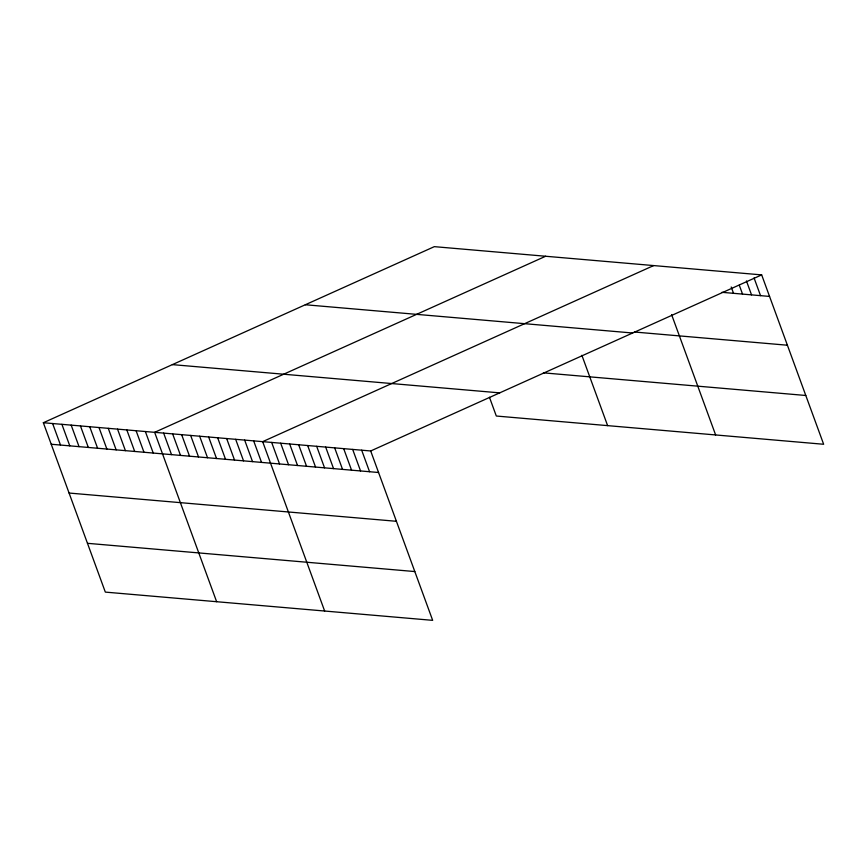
<?xml version="1.0" encoding="UTF-8"?>
<svg xmlns="http://www.w3.org/2000/svg" width="867" height="867" viewBox="0 0 867 867"><rect width="100%" height="100%" fill="white"/><g stroke="black" fill="none" stroke-linecap="round" stroke-linejoin="round"><path stroke-width="1.3" d="M43.35 422.728L370.686 450.97L432.666 620.349L105.33 592.107L43.35 422.728L434.334 246.651L761.67 274.893L823.65 444.272L496.314 416.03L489.454 397.259M545.625 256.253L154.64 432.33L216.631 601.709M653.642 265.573L262.658 441.65L324.648 611.029M370.686 450.97L761.67 274.893M721.962 292.32L769.549 296.427M634.373 332.007L787.399 345.218M305.314 304.75L632.639 333.004M543.381 372.843L805.79 395.482M172.37 364.617L499.706 392.87M51.229 444.251L378.565 472.504M69.089 493.041L396.414 521.295M87.48 543.316L414.816 571.559M754.052 277.917L760.543 295.647M746.444 280.941L751.537 294.867M739.291 285.232L742.542 294.097M731.217 286.988L733.536 293.317M671.6 314.623L715.633 434.952M581.876 355.297L607.615 425.632M361.68 450.201L369.559 471.724M352.674 449.42L360.553 470.944M343.679 448.64L351.558 470.174M334.673 447.871L342.552 469.394M325.678 447.09L333.557 468.613M316.672 446.31L324.551 467.844M307.666 445.53L315.545 467.064M298.671 444.76L306.55 466.283M289.665 443.98L297.544 465.514M280.67 443.2L288.548 464.734M271.664 442.43L279.542 463.953M253.663 440.87L261.541 462.404M244.657 440.1L252.535 461.623M235.661 439.32L243.54 460.854M226.655 438.539L234.534 460.074M217.65 437.77L225.528 459.293M208.654 436.99L216.533 458.524M199.648 436.209L207.527 457.743M190.653 435.44L198.532 456.963M181.647 434.66L189.526 456.194M172.641 433.879L180.52 455.413M163.646 433.11L171.525 454.633M145.363 431.528L153.242 453.062M136.097 430.726L143.976 452.26M126.82 429.924L134.699 451.458M117.544 429.132L125.422 450.656M108.267 428.331L116.145 449.854M99.001 427.529L106.879 449.063M89.724 426.727L97.603 448.261M80.447 425.925L88.326 447.459M71.17 425.123L79.049 446.657M61.904 424.331L69.783 445.855M52.627 423.529L60.506 445.053"/></g></svg>
